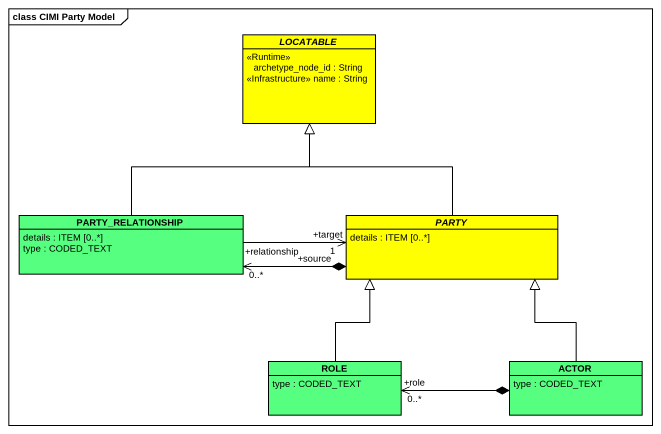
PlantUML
@startuml
mainframe class CIMI Party Model
hide circle
hide empty members
abstract class LOCATABLE #FFFF00 {
  <<Runtime>> archetype_node_id : String
  <<Infrastructure>> name : String
}
class PARTY_RELATIONSHIP #57FF80 {
  details : ITEM [0..*]
  type : CODED_TEXT
}
abstract class PARTY #FFFF00 {
  details : ITEM [0..*]
}
class ROLE #57FF80 {
  type : CODED_TEXT
}
class "ACTOR" as ACTOR_ #57FF80 {
  type : CODED_TEXT
}
PARTY_RELATIONSHIP -up-|> LOCATABLE
PARTY_RELATIONSHIP -right-> "+target\n1" PARTY
PARTY -up-|> LOCATABLE
PARTY "+source" *-left-> "+relationship\n0..*" PARTY_RELATIONSHIP
ROLE -up-|> PARTY
ACTOR_ -up-|> PARTY
ACTOR_ *-left-> "+role\n0..*" ROLE
@enduml
